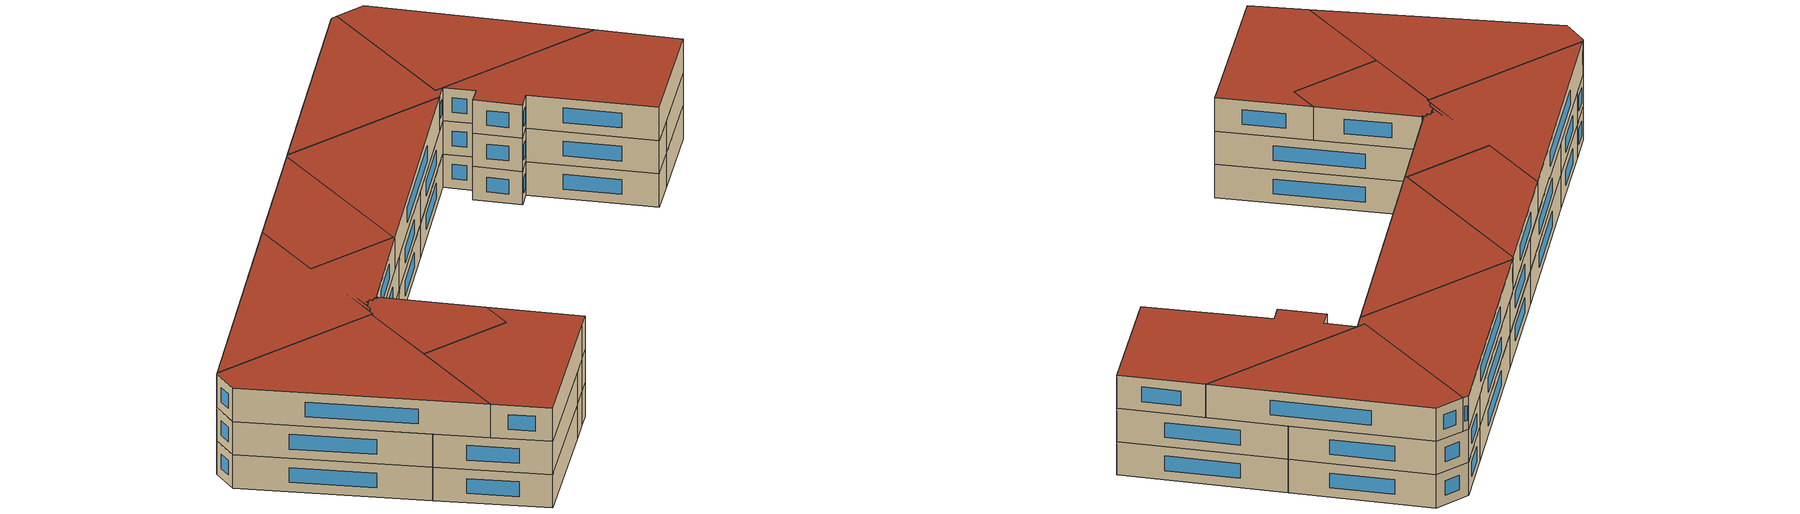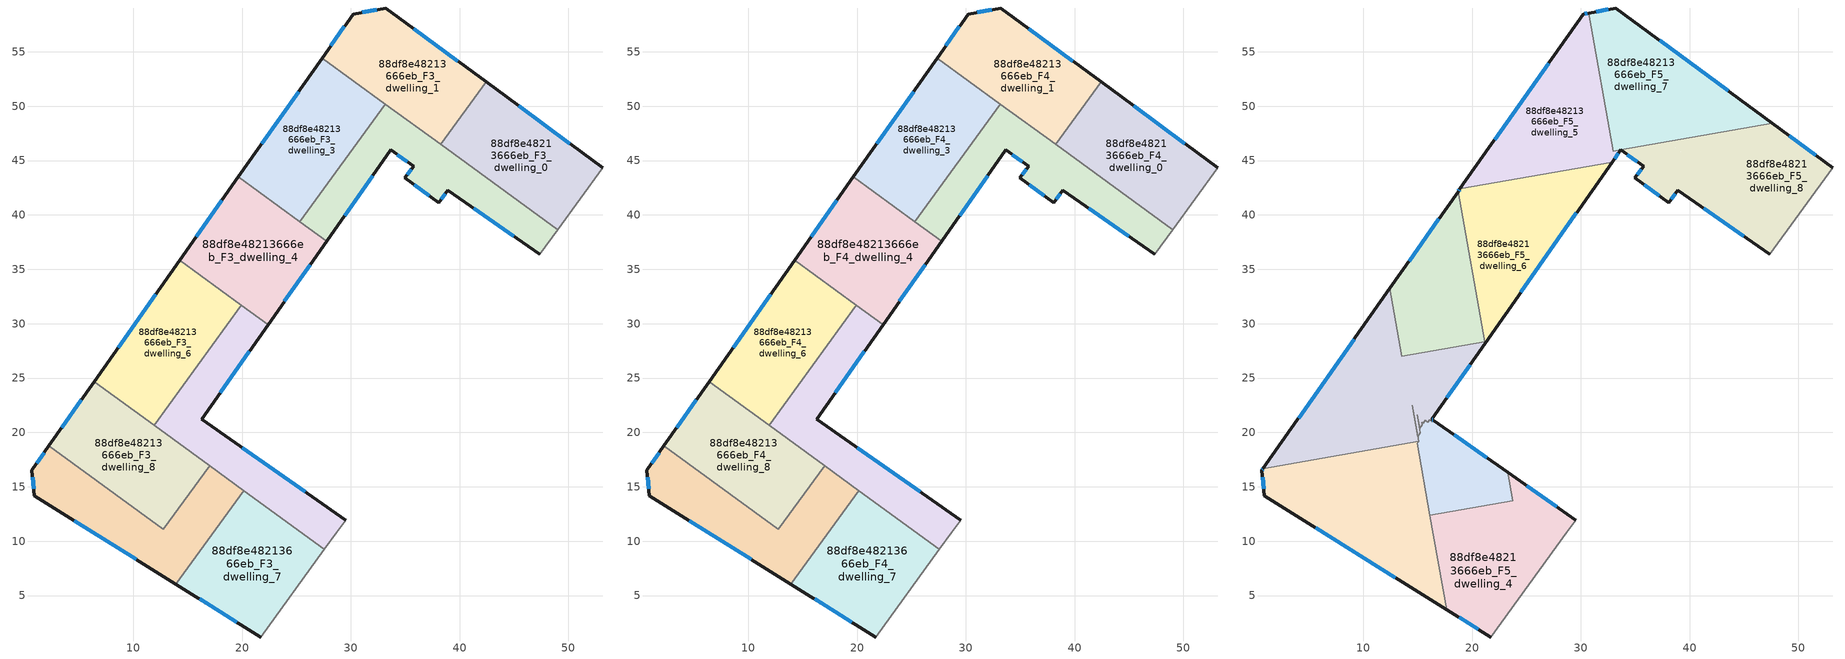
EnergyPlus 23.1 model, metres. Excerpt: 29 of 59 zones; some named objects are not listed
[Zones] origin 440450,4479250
88df8e48213666eb_F3_dwelling_0
 floor to 88df8e48213666eb_F2_dwelling_0 (EU_floor_Construction): 53.15,44.36 49,38.65 38.23,46.49 42.43,52.24 z9
 wall outside (EU_wall_Construction): 53.15,44.36 42.43,52.24 z9:12
 wall to 88df8e48213666eb_F3_dwelling_1 (EU_wall_Construction): 42.43,52.24 38.23,46.49 z9:12
 wall adiabatic (EU_wall_Construction): 49,38.65 53.15,44.36 z9:12
 wall to 88df8e48213666eb_F3_dwelling_2 (EU_wall_Construction): 38.23,46.49 49,38.65 z9:12
 window (EU_Window_Construction): 50.14,46.57 45.44,50.03 z9.84:11.16
88df8e48213666eb_F3_dwelling_1
 floor to 88df8e48213666eb_F2_dwelling_1 (EU_floor_Construction): 42.43,52.24 38.23,46.49 27.34,54.42 30.2,58.48 33.19,59.03 z9
 wall outside (EU_wall_Construction): 42.43,52.24 33.19,59.03 30.2,58.48 27.34,54.42 z9:12
 wall to 88df8e48213666eb_F3_dwelling_3 (EU_wall_Construction): 27.34,54.42 33.14,50.2 z9:12
 wall to 88df8e48213666eb_F3_dwelling_2 (EU_wall_Construction): 33.14,50.2 38.23,46.49 z9:12
 window (EU_Window_Construction): 29.4,57.34 28.15,55.56 / 32.35,58.88 31.04,58.64 / 39.83,54.15 35.79,57.13 z9.84:11.16
88df8e48213666eb_F3_dwelling_2
 floor to 88df8e48213666eb_F2_dwelling_2 (EU_floor_Construction): 49,38.65 47.35,36.39 38.92,42.28 38.08,41.12 34.96,43.41 35.77,44.48 33.64,45.97 27.76,37.59 25.28,39.4 33.14,50.2 z9
 wall outside (EU_wall_Construction): 27.76,37.59 33.64,45.97 35.77,44.48 34.96,43.41 38.08,41.12 38.92,42.28 47.35,36.39 z9:12
 wall to 88df8e48213666eb_F3_dwelling_3 (EU_wall_Construction): 33.14,50.2 25.28,39.4 z9:12
 wall adiabatic (EU_wall_Construction): 47.35,36.39 49,38.65 z9:12
 wall to 88df8e48213666eb_F3_dwelling_4 (EU_wall_Construction): 25.28,39.4 27.76,37.59 z9:12
 window (EU_Window_Construction): 41.29,40.63 44.98,38.04 / 38.31,41.45 38.68,41.96 / 35.84,42.77 37.2,41.77 / 35.54,44.18 35.19,43.71 / 34.24,45.56 35.17,44.9 / 29.41,39.94 31.99,43.62 z9.84:11.16
88df8e48213666eb_F3_dwelling_3
 floor to 88df8e48213666eb_F2_dwelling_3 (EU_floor_Construction): 33.14,50.2 25.28,39.4 19.65,43.5 27.34,54.42 z9
 wall outside (EU_wall_Construction): 27.34,54.42 19.65,43.5 z9:12
 wall to 88df8e48213666eb_F3_dwelling_4 (EU_wall_Construction): 19.65,43.5 25.28,39.4 z9:12
 window (EU_Window_Construction): 25.18,51.35 21.81,46.57 z9.84:11.16
88df8e48213666eb_F3_dwelling_4
 floor to 88df8e48213666eb_F2_dwelling_4 (EU_floor_Construction): 27.76,37.59 22.37,29.89 14.24,35.82 19.65,43.5 z9
 wall outside (EU_wall_Construction): 22.37,29.89 27.76,37.59 / 19.65,43.5 14.24,35.82 z9:12
 wall to 88df8e48213666eb_F3_dwelling_6 (EU_wall_Construction): 14.24,35.82 19.92,31.68 z9:12
 wall to 88df8e48213666eb_F3_dwelling_5 (EU_wall_Construction): 19.92,31.68 22.37,29.89 z9:12
 window (EU_Window_Construction): 23.89,32.06 26.25,35.43 / 18.13,41.34 15.76,37.98 z9.84:11.16
88df8e48213666eb_F3_dwelling_5
 floor to 88df8e48213666eb_F2_dwelling_5 (EU_floor_Construction): 22.37,29.89 16.29,21.21 29.54,11.94 28.71,10.83 27.56,9.25 11.9,20.66 19.92,31.68 z9
 wall outside (EU_wall_Construction): 29.54,11.94 16.29,21.21 22.37,29.89 z9:12
 wall adiabatic (EU_wall_Construction): 27.56,9.25 28.71,10.83 29.54,11.94 z9:12
 wall to 88df8e48213666eb_F3_dwelling_6 (EU_wall_Construction): 19.92,31.68 11.9,20.66 z9:12
 wall to 88df8e48213666eb_F3_dwelling_7 (EU_wall_Construction): 20.15,14.65 27.56,9.25 z9:12
 wall to 88df8e48213666eb_F3_dwelling_9 (EU_wall_Construction): 17,16.94 20.15,14.65 z9:12
 wall to 88df8e48213666eb_F3_dwelling_8 (EU_wall_Construction): 11.9,20.66 17,16.94 z9:12
 window (EU_Window_Construction): 25.82,14.54 20.01,18.61 / 18,23.65 20.66,27.46 z9.84:11.16
88df8e48213666eb_F3_dwelling_6
 floor to 88df8e48213666eb_F2_dwelling_6 (EU_floor_Construction): 19.92,31.68 11.9,20.66 6.39,24.67 14.24,35.82 z9
 wall outside (EU_wall_Construction): 14.24,35.82 6.39,24.67 z9:12
 wall to 88df8e48213666eb_F3_dwelling_8 (EU_wall_Construction): 6.39,24.67 11.9,20.66 z9:12
 window (EU_Window_Construction): 12.03,32.69 8.59,27.8 z9.84:11.16
88df8e48213666eb_F3_dwelling_7
 floor to 88df8e48213666eb_F2_dwelling_7 (EU_floor_Construction): 27.56,9.25 21.7,1.19 13.9,6.06 20.15,14.65 z9
 wall outside (EU_wall_Construction): 13.9,6.06 21.7,1.19 z9:12
 wall to 88df8e48213666eb_F3_dwelling_9 (EU_wall_Construction): 20.15,14.65 13.9,6.06 z9:12
 wall adiabatic (EU_wall_Construction): 21.7,1.19 27.56,9.25 z9:12
 window (EU_Window_Construction): 16.09,4.69 19.51,2.56 z9.84:11.16
88df8e48213666eb_F3_dwelling_8
 floor to 88df8e48213666eb_F2_dwelling_8 (EU_floor_Construction): 17,16.94 12.75,11.11 2.23,18.77 6.39,24.67 z9
 wall outside (EU_wall_Construction): 6.39,24.67 2.23,18.77 z9:12
 wall to 88df8e48213666eb_F3_dwelling_9 (EU_wall_Construction): 2.23,18.77 12.75,11.11 17,16.94 z9:12
 window (EU_Window_Construction): 5.22,23.01 3.39,20.43 z9.84:11.16
88df8e48213666eb_F3_dwelling_9
 floor to 88df8e48213666eb_F2_dwelling_9 (EU_floor_Construction): 17,16.94 20.15,14.65 13.9,6.06 0.9,14.17 0.64,16.52 2.23,18.77 12.75,11.11 z9
 wall outside (EU_wall_Construction): 2.23,18.77 0.64,16.52 0.9,14.17 13.9,6.06 z9:12
 window (EU_Window_Construction): 4.55,11.89 10.24,8.34 / 0.71,15.86 0.82,14.83 / 1.78,18.14 1.09,17.15 z9.84:11.16
88df8e48213666eb_F4_dwelling_0
 floor to 88df8e48213666eb_F3_dwelling_0 (EU_floor_Construction): 53.15,44.36 49,38.65 38.23,46.49 42.43,52.24 z12
 wall outside (EU_wall_Construction): 53.15,44.36 42.43,52.24 z12:15
 wall to 88df8e48213666eb_F4_dwelling_1 (EU_wall_Construction): 42.43,52.24 38.23,46.49 z12:15
 wall adiabatic (EU_wall_Construction): 49,38.65 53.15,44.36 z12:15
 wall to 88df8e48213666eb_F4_dwelling_2 (EU_wall_Construction): 38.23,46.49 49,38.65 z12:15
 window (EU_Window_Construction): 50.14,46.57 45.44,50.03 z12.84:14.16
88df8e48213666eb_F4_dwelling_1
 floor to 88df8e48213666eb_F3_dwelling_1 (EU_floor_Construction): 42.43,52.24 38.23,46.49 27.34,54.42 30.2,58.48 33.19,59.03 z12
 wall outside (EU_wall_Construction): 42.43,52.24 33.19,59.03 30.2,58.48 27.34,54.42 z12:15
 wall to 88df8e48213666eb_F4_dwelling_3 (EU_wall_Construction): 27.34,54.42 33.14,50.2 z12:15
 wall to 88df8e48213666eb_F4_dwelling_2 (EU_wall_Construction): 33.14,50.2 38.23,46.49 z12:15
 window (EU_Window_Construction): 29.4,57.34 28.15,55.56 / 32.35,58.88 31.04,58.64 / 39.83,54.15 35.79,57.13 z12.84:14.16
88df8e48213666eb_F4_dwelling_2
 floor to 88df8e48213666eb_F3_dwelling_2 (EU_floor_Construction): 49,38.65 47.35,36.39 38.92,42.28 38.08,41.12 34.96,43.41 35.77,44.48 33.64,45.97 27.76,37.59 25.28,39.4 33.14,50.2 z12
 wall outside (EU_wall_Construction): 27.76,37.59 33.64,45.97 35.77,44.48 34.96,43.41 38.08,41.12 38.92,42.28 47.35,36.39 z12:15
 wall to 88df8e48213666eb_F4_dwelling_3 (EU_wall_Construction): 33.14,50.2 25.28,39.4 z12:15
 wall adiabatic (EU_wall_Construction): 47.35,36.39 49,38.65 z12:15
 wall to 88df8e48213666eb_F4_dwelling_4 (EU_wall_Construction): 25.28,39.4 27.76,37.59 z12:15
 window (EU_Window_Construction): 41.29,40.63 44.98,38.04 / 38.31,41.45 38.68,41.96 / 35.84,42.77 37.2,41.77 / 35.54,44.18 35.19,43.71 / 34.24,45.56 35.17,44.9 / 29.41,39.94 31.99,43.62 z12.84:14.16
88df8e48213666eb_F4_dwelling_3
 floor to 88df8e48213666eb_F3_dwelling_3 (EU_floor_Construction): 33.14,50.2 25.28,39.4 19.65,43.5 27.34,54.42 z12
 wall outside (EU_wall_Construction): 27.34,54.42 19.65,43.5 z12:15
 wall to 88df8e48213666eb_F4_dwelling_4 (EU_wall_Construction): 19.65,43.5 25.28,39.4 z12:15
 window (EU_Window_Construction): 25.18,51.35 21.81,46.57 z12.84:14.16
88df8e48213666eb_F4_dwelling_4
 floor to 88df8e48213666eb_F3_dwelling_4 (EU_floor_Construction): 27.76,37.59 22.37,29.89 14.24,35.82 19.65,43.5 z12
 wall outside (EU_wall_Construction): 22.37,29.89 27.76,37.59 / 19.65,43.5 14.24,35.82 z12:15
 wall to 88df8e48213666eb_F4_dwelling_6 (EU_wall_Construction): 14.24,35.82 19.92,31.68 z12:15
 wall to 88df8e48213666eb_F4_dwelling_5 (EU_wall_Construction): 19.92,31.68 22.37,29.89 z12:15
 window (EU_Window_Construction): 23.89,32.06 26.25,35.43 / 18.13,41.34 15.76,37.98 z12.84:14.16
 ceiling adiabatic (EU_roof_Construction): 20.65,31.15 18.71,42.16 14.24,35.82 z15
88df8e48213666eb_F4_dwelling_5
 floor to 88df8e48213666eb_F3_dwelling_5 (EU_floor_Construction): 22.37,29.89 16.29,21.21 29.54,11.94 28.71,10.83 27.56,9.25 11.9,20.66 19.92,31.68 z12
 wall outside (EU_wall_Construction): 29.54,11.94 16.29,21.21 22.37,29.89 z12:15
 wall adiabatic (EU_wall_Construction): 27.56,9.25 28.71,10.83 29.54,11.94 z12:15
 wall to 88df8e48213666eb_F4_dwelling_6 (EU_wall_Construction): 19.92,31.68 11.9,20.66 z12:15
 wall to 88df8e48213666eb_F4_dwelling_7 (EU_wall_Construction): 20.15,14.65 27.56,9.25 z12:15
 wall to 88df8e48213666eb_F4_dwelling_9 (EU_wall_Construction): 17,16.94 20.15,14.65 z12:15
 wall to 88df8e48213666eb_F4_dwelling_8 (EU_wall_Construction): 11.9,20.66 17,16.94 z12:15
 window (EU_Window_Construction): 25.82,14.54 20.01,18.61 / 18,23.65 20.66,27.46 z12.84:14.16
88df8e48213666eb_F4_dwelling_6
 floor to 88df8e48213666eb_F3_dwelling_6 (EU_floor_Construction): 19.92,31.68 11.9,20.66 6.39,24.67 14.24,35.82 z12
 wall outside (EU_wall_Construction): 14.24,35.82 6.39,24.67 z12:15
 wall to 88df8e48213666eb_F4_dwelling_8 (EU_wall_Construction): 6.39,24.67 11.9,20.66 z12:15
 window (EU_Window_Construction): 12.03,32.69 8.59,27.8 z12.84:14.16
88df8e48213666eb_F4_dwelling_7
 floor to 88df8e48213666eb_F3_dwelling_7 (EU_floor_Construction): 27.56,9.25 21.7,1.19 13.9,6.06 20.15,14.65 z12
 wall outside (EU_wall_Construction): 13.9,6.06 21.7,1.19 z12:15
 wall to 88df8e48213666eb_F4_dwelling_9 (EU_wall_Construction): 20.15,14.65 13.9,6.06 z12:15
 wall adiabatic (EU_wall_Construction): 21.7,1.19 27.56,9.25 z12:15
 window (EU_Window_Construction): 16.09,4.69 19.51,2.56 z12.84:14.16
88df8e48213666eb_F4_dwelling_8
 floor to 88df8e48213666eb_F3_dwelling_8 (EU_floor_Construction): 17,16.94 12.75,11.11 2.23,18.77 6.39,24.67 z12
 wall outside (EU_wall_Construction): 6.39,24.67 2.23,18.77 z12:15
 wall to 88df8e48213666eb_F4_dwelling_9 (EU_wall_Construction): 2.23,18.77 12.75,11.11 17,16.94 z12:15
 window (EU_Window_Construction): 5.22,23.01 3.39,20.43 z12.84:14.16
88df8e48213666eb_F4_dwelling_9
 floor to 88df8e48213666eb_F3_dwelling_9 (EU_floor_Construction): 17,16.94 20.15,14.65 13.9,6.06 0.9,14.17 0.64,16.52 2.23,18.77 12.75,11.11 z12
 wall outside (EU_wall_Construction): 2.23,18.77 0.64,16.52 0.9,14.17 13.9,6.06 z12:15
 window (EU_Window_Construction): 4.55,11.89 10.24,8.34 / 0.71,15.86 0.82,14.83 / 1.78,18.14 1.09,17.15 z12.84:14.16
88df8e48213666eb_F5_dwelling_0
 floor to 88df8e48213666eb_F4_dwelling_6 (EU_floor_Construction): 12.42,33.24 13.53,27.01 16.97,27.62 11.9,20.66 6.39,24.67 z15
 floor to 88df8e48213666eb_F4_dwelling_5 (EU_floor_Construction): 21.15,28.36 21.18,28.19 16.29,21.21 16.41,21.13 16.33,21 16.08,21.18 15.91,20.93 15.66,21.1 15.49,20.86 15.36,20.95 15.4,20.73 15.16,20.38 14.94,21.61 15.23,19.96 14.99,19.62 14.48,22.5 15.06,19.2 14.12,19.04 11.9,20.66 16.97,27.62 z15
 floor to 88df8e48213666eb_F4_dwelling_9 (EU_floor_Construction): 4.25,17.29 0.75,16.67 2.23,18.77 z15
 floor to 88df8e48213666eb_F4_dwelling_8 (EU_floor_Construction): 14.12,19.04 4.25,17.29 2.23,18.77 6.39,24.67 z15
 wall outside (EU_wall_Construction): 16.41,21.13 16.29,21.21 21.18,28.19 / 12.42,33.24 0.75,16.67 z15:18
 wall to 88df8e48213666eb_F5_dwelling_2 (EU_wall_Construction): 21.15,28.36 13.53,27.01 12.42,33.24 z15:18
 wall to 88df8e48213666eb_F5_dwelling_3 (EU_wall_Construction): 15.16,20.38 15.4,20.73 15.36,20.95 15.49,20.86 15.66,21.1 15.91,20.93 16.08,21.18 16.33,21 16.41,21.13 / 15.16,20.38 14.94,21.61 / 15.06,19.2 14.48,22.5 14.99,19.62 15.23,19.96 14.94,21.61 z15:18
 wall to 88df8e48213666eb_F5_dwelling_1 (EU_wall_Construction): 0.75,16.67 15.06,19.2 z15:18
 wall to 88df8e48213666eb_F5_dwelling_6 (EU_wall_Construction): 21.18,28.19 21.15,28.36 z15:18
 window (EU_Window_Construction): 17.66,23.17 19.8,26.23 / 16.38,21.15 16.32,21.19 / 9.15,28.59 4.03,21.33 z15.84:17.16
 roof outside (EU_roof_Construction): 16.33,21 16.41,21.13 16.29,21.21 21.18,28.19 21.15,28.36 13.53,27.01 12.42,33.24 0.75,16.67 15.06,19.2 14.48,22.5 14.99,19.62 15.23,19.96 14.94,21.61 15.16,20.38 15.4,20.73 15.36,20.95 15.49,20.86 15.66,21.1 15.91,20.93 16.08,21.18 z18
88df8e48213666eb_F5_dwelling_1
 floor to 88df8e48213666eb_F4_dwelling_9 (EU_floor_Construction): 15.64,15.08 16.58,9.75 13.9,6.06 0.9,14.17 0.64,16.52 0.75,16.67 4.25,17.29 12.75,11.11 z15
 floor to 88df8e48213666eb_F4_dwelling_8 (EU_floor_Construction): 15.06,18.36 15.64,15.08 12.75,11.11 4.25,17.29 14.13,19.04 z15
 floor to 88df8e48213666eb_F4_dwelling_7 (EU_floor_Construction): 16.58,9.75 17.65,3.72 13.9,6.06 z15
 floor to 88df8e48213666eb_F4_dwelling_5 (EU_floor_Construction): 15.06,19.2 14.94,19.03 15.06,18.36 14.13,19.04 z15
 wall outside (EU_wall_Construction): 0.75,16.67 0.67,16.55 0.64,16.52 0.9,14.17 17.65,3.72 z15:18
 wall to 88df8e48213666eb_F5_dwelling_3 (EU_wall_Construction): 16.12,12.38 14.94,19.03 14.98,19.09 15.06,19.2 z15:18
 wall to 88df8e48213666eb_F5_dwelling_4 (EU_wall_Construction): 17.65,3.72 16.12,12.38 z15:18
 window (EU_Window_Construction): 5.6,11.23 12.94,6.65 / 0.71,15.86 0.82,14.83 / 0.72,16.64 0.69,16.59 z15.84:17.16
 roof outside (EU_roof_Construction): 17.65,3.72 14.94,19.03 14.98,19.09 15.06,19.2 0.75,16.67 0.67,16.55 0.64,16.52 0.9,14.17 z18
88df8e48213666eb_F5_dwelling_2
 floor to 88df8e48213666eb_F4_dwelling_6 (EU_floor_Construction): 19.92,31.68 16.97,27.62 13.53,27.01 12.42,33.24 14.24,35.82 z15
 floor to 88df8e48213666eb_F4_dwelling_5 (EU_floor_Construction): 20.65,31.15 21.15,28.36 16.97,27.62 19.92,31.68 z15
 floor adiabatic (EU_floor_Construction): 18.71,42.16 20.65,31.15 14.24,35.82 z15
 wall outside (EU_wall_Construction): 18.71,42.16 12.42,33.24 z15:18
 wall to 88df8e48213666eb_F5_dwelling_6 (EU_wall_Construction): 21.15,28.36 18.71,42.16 z15:18
 window (EU_Window_Construction): 16.94,39.65 14.19,35.75 z15.84:17.16
 roof outside (EU_roof_Construction): 21.15,28.36 18.71,42.16 12.42,33.24 13.53,27.01 z18
88df8e48213666eb_F5_dwelling_3
 floor to 88df8e48213666eb_F4_dwelling_9 (EU_floor_Construction): 20.15,14.65 18.85,12.87 16.12,12.38 15.64,15.08 17,16.94 z15
 floor to 88df8e48213666eb_F4_dwelling_7 (EU_floor_Construction): 21.86,13.4 18.85,12.87 20.15,14.65 z15
 floor to 88df8e48213666eb_F4_dwelling_8 (EU_floor_Construction): 17,16.94 15.64,15.08 15.06,18.36 z15
 floor to 88df8e48213666eb_F4_dwelling_5 (EU_floor_Construction): 23.28,16.32 23.73,13.73 21.86,13.4 15.06,18.36 14.94,19.03 15.06,19.2 14.48,22.5 14.99,19.62 15.23,19.96 15.05,20.98 15.16,20.38 15.4,20.73 15.36,20.95 15.49,20.86 15.66,21.1 15.91,20.93 16.08,21.18 16.33,21 16.41,21.13 z15
 wall outside (EU_wall_Construction): 23.28,16.32 16.41,21.13 z15:18
 wall to 88df8e48213666eb_F5_dwelling_4 (EU_wall_Construction): 16.12,12.38 23.73,13.73 23.28,16.32 z15:18
 window (EU_Window_Construction): 21.35,17.67 18.34,19.78 z15.84:17.16
 roof outside (EU_roof_Construction): 23.73,13.73 23.28,16.32 16.41,21.13 16.33,21 16.08,21.18 15.91,20.93 15.66,21.1 15.49,20.86 15.36,20.95 15.4,20.73 15.16,20.38 14.94,21.61 15.23,19.96 14.99,19.62 14.48,22.5 15.06,19.2 14.94,19.03 16.12,12.38 z18
88df8e48213666eb_F5_dwelling_4
 floor to 88df8e48213666eb_F4_dwelling_7 (EU_floor_Construction): 27.56,9.25 21.7,1.19 17.65,3.72 16.58,9.75 18.85,12.87 21.86,13.4 z15
 floor to 88df8e48213666eb_F4_dwelling_5 (EU_floor_Construction): 29.54,11.94 28.71,10.83 27.56,9.25 21.86,13.4 23.73,13.73 23.28,16.32 z15
 floor to 88df8e48213666eb_F4_dwelling_9 (EU_floor_Construction): 18.85,12.87 16.58,9.75 16.12,12.38 z15
 wall outside (EU_wall_Construction): 29.54,11.94 23.28,16.32 / 17.65,3.72 21.7,1.19 z15:18
 wall adiabatic (EU_wall_Construction): 21.7,1.19 28.71,10.83 29.54,11.94 z15:18
 window (EU_Window_Construction): 27.78,13.17 25.03,15.09 / 18.79,3.01 20.56,1.9 z15.84:17.16
 roof outside (EU_roof_Construction): 21.7,1.19 28.71,10.83 29.54,11.94 23.28,16.32 23.73,13.73 16.12,12.38 17.65,3.72 z18
88df8e48213666eb_F5_dwelling_5
 floor to 88df8e48213666eb_F4_dwelling_3 (EU_floor_Construction): 32.04,51 32.37,49.14 28.73,44.14 20.72,42.72 19.65,43.5 27.34,54.42 z15
 floor to 88df8e48213666eb_F4_dwelling_1 (EU_floor_Construction): 30.7,58.57 32.04,51 27.34,54.42 30.2,58.48 z15
 floor to 88df8e48213666eb_F4_dwelling_2 (EU_floor_Construction): 32.37,49.14 32.95,45.85 33.64,45.97 32.87,44.87 28.73,44.14 z15
 floor to 88df8e48213666eb_F4_dwelling_4 (EU_floor_Construction): 20.72,42.72 18.87,42.39 19.65,43.5 z15
 wall outside (EU_wall_Construction): 32.87,44.87 33.64,45.97 / 30.7,58.57 30.2,58.48 18.87,42.39 z15:18
 wall to 88df8e48213666eb_F5_dwelling_6 (EU_wall_Construction): 18.87,42.39 32.87,44.87 z15:18
 wall to 88df8e48213666eb_F5_dwelling_7 (EU_wall_Construction): 33.64,45.97 32.95,45.85 30.7,58.57 z15:18
 window (EU_Window_Construction): 33.08,45.18 33.42,45.66 / 27.02,53.96 22.05,46.91 / 30.56,58.55 30.34,58.51 z15.84:17.16
 roof outside (EU_roof_Construction): 32.87,44.87 33.64,45.97 32.95,45.85 30.7,58.57 30.2,58.48 18.87,42.39 z18
88df8e48213666eb_F5_dwelling_6
 floor to 88df8e48213666eb_F4_dwelling_2 (EU_floor_Construction): 32.87,44.87 27.76,37.59 25.28,39.4 28.73,44.14 z15
 floor to 88df8e48213666eb_F4_dwelling_4 (EU_floor_Construction): 27.76,37.59 22.37,29.89 20.65,31.15 18.71,42.16 18.87,42.39 20.72,42.72 z15
 floor to 88df8e48213666eb_F4_dwelling_3 (EU_floor_Construction): 28.73,44.14 25.28,39.4 20.72,42.72 z15
 floor to 88df8e48213666eb_F4_dwelling_5 (EU_floor_Construction): 22.37,29.89 21.18,28.19 20.65,31.15 z15
 wall outside (EU_wall_Construction): 21.18,28.19 32.87,44.87 / 18.87,42.39 18.71,42.16 z15:18
 window (EU_Window_Construction): 24.46,32.87 29.58,40.19 / 18.83,42.33 18.75,42.22 z15.84:17.16
 roof outside (EU_roof_Construction): 21.18,28.19 32.87,44.87 18.87,42.39 18.71,42.16 z18
88df8e48213666eb_F5_dwelling_7
 floor to 88df8e48213666eb_F4_dwelling_1 (EU_floor_Construction): 42.43,52.24 38.49,46.83 37.9,46.73 32.04,51 30.7,58.57 33.19,59.03 z15
 floor to 88df8e48213666eb_F4_dwelling_0 (EU_floor_Construction): 47.59,48.44 38.49,46.83 42.43,52.24 z15
 floor to 88df8e48213666eb_F4_dwelling_3 (EU_floor_Construction): 33.14,50.2 32.37,49.14 32.04,51 z15
 floor to 88df8e48213666eb_F4_dwelling_2 (EU_floor_Construction): 37.9,46.73 32.95,45.85 32.37,49.14 33.14,50.2 z15
 wall outside (EU_wall_Construction): 47.59,48.44 33.19,59.03 30.7,58.57 z15:18
 wall to 88df8e48213666eb_F5_dwelling_8 (EU_wall_Construction): 33.64,45.97 47.59,48.44 z15:18
 window (EU_Window_Construction): 32.49,58.9 31.4,58.7 / 43.55,51.42 37.24,56.06 z15.84:17.16
 roof outside (EU_roof_Construction): 47.59,48.44 33.19,59.03 30.7,58.57 32.95,45.85 z18
88df8e48213666eb_F5_dwelling_8
 floor to 88df8e48213666eb_F4_dwelling_0 (EU_floor_Construction): 53.15,44.36 49,38.65 38.23,46.49 38.49,46.83 47.59,48.44 z15
 floor to 88df8e48213666eb_F4_dwelling_2 (EU_floor_Construction): 49,38.65 47.35,36.39 38.92,42.28 38.08,41.12 34.96,43.41 35.77,44.48 33.64,45.97 37.9,46.73 z15
 floor to 88df8e48213666eb_F4_dwelling_1 (EU_floor_Construction): 38.49,46.83 38.23,46.49 37.9,46.73 z15
 wall outside (EU_wall_Construction): 33.64,45.97 35.77,44.48 34.96,43.41 38.08,41.12 38.92,42.28 47.35,36.39 / 53.15,44.36 47.59,48.44 z15:18
 wall adiabatic (EU_wall_Construction): 47.35,36.39 53.15,44.36 z15:18
 window (EU_Window_Construction): 35.54,44.18 35.19,43.71 / 34.24,45.56 35.17,44.9 / 51.59,45.5 49.15,47.3 / 41.29,40.63 44.98,38.04 / 38.31,41.45 38.68,41.96 / 35.84,42.77 37.2,41.77 z15.84:17.16
 roof outside (EU_roof_Construction): 47.35,36.39 53.15,44.36 47.59,48.44 33.64,45.97 35.77,44.48 34.96,43.41 38.08,41.12 38.92,42.28 z18
[Building]
EU S2 Campaign: North Axis=0; Terrain=City; Solar Distribution=FullExterior
[Site:Location]
Madrid: Latitude=40.5; Longitude=-3.5; Time Zone=1; Elevation=609
[SizingPeriod:WeatherFileDays]
AnnualSizingPeriod: Begin Month=1; Begin Day of Month=1; End Month=12; End Day of Month=31; Day of Week for Start Day=Monday; Use Weather File Daylight Saving Period=No; Use Weather File Rain and Snow Indicators=No
[MATERIAL]
EU_InternalMass_Material: Roughness=MediumRough; Thickness=0.1; Conductivity=1; Density=1800; Specific Heat=900; Thermal Absorptance=0.9; Solar Absorptance=0.7; Visible Absorptance=0.7
[MATERIAL:NOMASS] Roughness=MediumRough; Thermal Absorptance=0.9; Solar Absorptance=0.7; Visible Absorptance=0.7
Name | Thermal Resistance
EU_wall_NoMass; EU_roof_NoMass | 2.16768
EU_floor_NoMass | 1.14339
[WINDOWMATERIAL:SIMPLEGLAZINGSYSTEM]
EU_Window_SimpleGlazing: UFactor=3.23888; Solar Heat Gain Coefficient=0.85; Visible Transmittance=0.85
[CONSTRUCTION]
EU_wall_Construction: EU_wall_NoMass
EU_roof_Construction: EU_roof_NoMass
EU_floor_Construction: EU_floor_NoMass
EU_Window_Construction: EU_Window_SimpleGlazing
EU_InternalMass_Construction: EU_InternalMass_Material
[ZONE] Type=1; Multiplier=1; Ceiling Height=autocalculate; Floor Area=autocalculate; Part of Total Floor Area=Yes
Name | Volume
88df8e48213666eb_F3_dwelling_0; 88df8e48213666eb_F4_dwelling_0 | 283.245
88df8e48213666eb_F5_dwelling_0 | 400.25
88df8e48213666eb_F3_dwelling_1; 88df8e48213666eb_F4_dwelling_1 | 283.237
88df8e48213666eb_F5_dwelling_1 | 399.774
88df8e48213666eb_F3_dwelling_2; 88df8e48213666eb_F4_dwelling_2 | 283.2
88df8e48213666eb_F5_dwelling_2 | 236.002
88df8e48213666eb_F3_dwelling_3; 88df8e48213666eb_F4_dwelling_3 | 283.214
88df8e48213666eb_F5_dwelling_3 | 143.958
88df8e48213666eb_F3_dwelling_4; 88df8e48213666eb_F4_dwelling_4 | 283.221
88df8e48213666eb_F5_dwelling_4 | 321.688
88df8e48213666eb_F3_dwelling_5; 88df8e48213666eb_F4_dwelling_5 | 283.223
88df8e48213666eb_F5_dwelling_5 | 311.969
88df8e48213666eb_F3_dwelling_6; 88df8e48213666eb_F4_dwelling_6 | 283.23
88df8e48213666eb_F5_dwelling_6 | 311.176
88df8e48213666eb_F3_dwelling_7; 88df8e48213666eb_F4_dwelling_7 | 283.22
88df8e48213666eb_F5_dwelling_7 | 337.651
88df8e48213666eb_F3_dwelling_8; 88df8e48213666eb_F4_dwelling_8 | 283.217
88df8e48213666eb_F5_dwelling_8 | 369.635
88df8e48213666eb_F3_dwelling_9; 88df8e48213666eb_F4_dwelling_9 | 283.194
[INTERNALMASS] Construction=EU_InternalMass_Construction
Name | Zone or ZoneList | Surface Area
88df8e48213666eb_F3_dwelling_0_EU_InternalMass | 88df8e48213666eb_F3_dwelling_0 | 94.415
88df8e48213666eb_F3_dwelling_1_EU_InternalMass | 88df8e48213666eb_F3_dwelling_1 | 94.4129
88df8e48213666eb_F3_dwelling_2_EU_InternalMass | 88df8e48213666eb_F3_dwelling_2 | 94.401
88df8e48213666eb_F3_dwelling_3_EU_InternalMass | 88df8e48213666eb_F3_dwelling_3 | 94.4079
88df8e48213666eb_F3_dwelling_4_EU_InternalMass | 88df8e48213666eb_F3_dwelling_4 | 94.4069
88df8e48213666eb_F3_dwelling_5_EU_InternalMass | 88df8e48213666eb_F3_dwelling_5 | 94.4099
88df8e48213666eb_F3_dwelling_6_EU_InternalMass | 88df8e48213666eb_F3_dwelling_6 | 94.412
88df8e48213666eb_F3_dwelling_7_EU_InternalMass | 88df8e48213666eb_F3_dwelling_7 | 94.4061
88df8e48213666eb_F3_dwelling_8_EU_InternalMass | 88df8e48213666eb_F3_dwelling_8 | 94.4069
88df8e48213666eb_F3_dwelling_9_EU_InternalMass | 88df8e48213666eb_F3_dwelling_9 | 94.3976
88df8e48213666eb_F4_dwelling_0_EU_InternalMass | 88df8e48213666eb_F4_dwelling_0 | 94.415
88df8e48213666eb_F4_dwelling_1_EU_InternalMass | 88df8e48213666eb_F4_dwelling_1 | 94.4129
88df8e48213666eb_F4_dwelling_2_EU_InternalMass | 88df8e48213666eb_F4_dwelling_2 | 94.401
88df8e48213666eb_F4_dwelling_3_EU_InternalMass | 88df8e48213666eb_F4_dwelling_3 | 94.4079
88df8e48213666eb_F4_dwelling_4_EU_InternalMass | 88df8e48213666eb_F4_dwelling_4 | 94.4069
88df8e48213666eb_F4_dwelling_5_EU_InternalMass | 88df8e48213666eb_F4_dwelling_5 | 94.4099
88df8e48213666eb_F4_dwelling_6_EU_InternalMass | 88df8e48213666eb_F4_dwelling_6 | 94.412
88df8e48213666eb_F4_dwelling_7_EU_InternalMass | 88df8e48213666eb_F4_dwelling_7 | 94.4061
88df8e48213666eb_F4_dwelling_8_EU_InternalMass | 88df8e48213666eb_F4_dwelling_8 | 94.4069
88df8e48213666eb_F4_dwelling_9_EU_InternalMass | 88df8e48213666eb_F4_dwelling_9 | 94.3976
88df8e48213666eb_F5_dwelling_0_EU_InternalMass | 88df8e48213666eb_F5_dwelling_0 | 133.414
88df8e48213666eb_F5_dwelling_1_EU_InternalMass | 88df8e48213666eb_F5_dwelling_1 | 133.278
88df8e48213666eb_F5_dwelling_2_EU_InternalMass | 88df8e48213666eb_F5_dwelling_2 | 78.6673
88df8e48213666eb_F5_dwelling_3_EU_InternalMass | 88df8e48213666eb_F5_dwelling_3 | 47.9873
88df8e48213666eb_F5_dwelling_4_EU_InternalMass | 88df8e48213666eb_F5_dwelling_4 | 107.229
88df8e48213666eb_F5_dwelling_5_EU_InternalMass | 88df8e48213666eb_F5_dwelling_5 | 103.989
88df8e48213666eb_F5_dwelling_6_EU_InternalMass | 88df8e48213666eb_F5_dwelling_6 | 103.725
88df8e48213666eb_F5_dwelling_7_EU_InternalMass | 88df8e48213666eb_F5_dwelling_7 | 112.551
88df8e48213666eb_F5_dwelling_8_EU_InternalMass | 88df8e48213666eb_F5_dwelling_8 | 123.212
[OTHEREQUIPMENT] Fuel Type=Electricity; Design Level Calculation Method=Watts/Area; Power per Zone Floor Area=1; Fraction Latent=0; Fraction Radiant=0; Fraction Lost=0; Carbon Dioxide Generation Rate=0; EndUse Subcategory=EU_Step8_InternalGains
Name | Zone or ZoneList or Space or SpaceList | Schedule
EU_Step8_InternalGain_88df8e48213666eb_F3_dwelling_0_f000 | 88df8e48213666eb_F3_dwelling_0 | EU_Step8_GainSchedule_88df8e48213666eb_F3_dwelling_0_f000
EU_Step8_InternalGain_88df8e48213666eb_F3_dwelling_1_f000 | 88df8e48213666eb_F3_dwelling_1 | EU_Step8_GainSchedule_88df8e48213666eb_F3_dwelling_1_f000
EU_Step8_InternalGain_88df8e48213666eb_F3_dwelling_2_f000 | 88df8e48213666eb_F3_dwelling_2 | EU_Step8_GainSchedule_88df8e48213666eb_F3_dwelling_2_f000
EU_Step8_InternalGain_88df8e48213666eb_F3_dwelling_3_f000 | 88df8e48213666eb_F3_dwelling_3 | EU_Step8_GainSchedule_88df8e48213666eb_F3_dwelling_3_f000
EU_Step8_InternalGain_88df8e48213666eb_F3_dwelling_4_f000 | 88df8e48213666eb_F3_dwelling_4 | EU_Step8_GainSchedule_88df8e48213666eb_F3_dwelling_4_f000
EU_Step8_InternalGain_88df8e48213666eb_F3_dwelling_5_f000 | 88df8e48213666eb_F3_dwelling_5 | EU_Step8_GainSchedule_88df8e48213666eb_F3_dwelling_5_f000
EU_Step8_InternalGain_88df8e48213666eb_F3_dwelling_6_f000 | 88df8e48213666eb_F3_dwelling_6 | EU_Step8_GainSchedule_88df8e48213666eb_F3_dwelling_6_f000
EU_Step8_InternalGain_88df8e48213666eb_F3_dwelling_7_f000 | 88df8e48213666eb_F3_dwelling_7 | EU_Step8_GainSchedule_88df8e48213666eb_F3_dwelling_7_f000
EU_Step8_InternalGain_88df8e48213666eb_F3_dwelling_8_f000 | 88df8e48213666eb_F3_dwelling_8 | EU_Step8_GainSchedule_88df8e48213666eb_F3_dwelling_8_f000
EU_Step8_InternalGain_88df8e48213666eb_F3_dwelling_9_f000 | 88df8e48213666eb_F3_dwelling_9 | EU_Step8_GainSchedule_88df8e48213666eb_F3_dwelling_9_f000
EU_Step8_InternalGain_88df8e48213666eb_F4_dwelling_0_f000 | 88df8e48213666eb_F4_dwelling_0 | EU_Step8_GainSchedule_88df8e48213666eb_F4_dwelling_0_f000
EU_Step8_InternalGain_88df8e48213666eb_F4_dwelling_1_f000 | 88df8e48213666eb_F4_dwelling_1 | EU_Step8_GainSchedule_88df8e48213666eb_F4_dwelling_1_f000
EU_Step8_InternalGain_88df8e48213666eb_F4_dwelling_2_f000 | 88df8e48213666eb_F4_dwelling_2 | EU_Step8_GainSchedule_88df8e48213666eb_F4_dwelling_2_f000
EU_Step8_InternalGain_88df8e48213666eb_F4_dwelling_3_f000 | 88df8e48213666eb_F4_dwelling_3 | EU_Step8_GainSchedule_88df8e48213666eb_F4_dwelling_3_f000
EU_Step8_InternalGain_88df8e48213666eb_F4_dwelling_4_f000 | 88df8e48213666eb_F4_dwelling_4 | EU_Step8_GainSchedule_88df8e48213666eb_F4_dwelling_4_f000
EU_Step8_InternalGain_88df8e48213666eb_F4_dwelling_5_f000 | 88df8e48213666eb_F4_dwelling_5 | EU_Step8_GainSchedule_88df8e48213666eb_F4_dwelling_5_f000
EU_Step8_InternalGain_88df8e48213666eb_F4_dwelling_6_f000 | 88df8e48213666eb_F4_dwelling_6 | EU_Step8_GainSchedule_88df8e48213666eb_F4_dwelling_6_f000
EU_Step8_InternalGain_88df8e48213666eb_F4_dwelling_7_f000 | 88df8e48213666eb_F4_dwelling_7 | EU_Step8_GainSchedule_88df8e48213666eb_F4_dwelling_7_f000
EU_Step8_InternalGain_88df8e48213666eb_F4_dwelling_8_f000 | 88df8e48213666eb_F4_dwelling_8 | EU_Step8_GainSchedule_88df8e48213666eb_F4_dwelling_8_f000
EU_Step8_InternalGain_88df8e48213666eb_F4_dwelling_9_f000 | 88df8e48213666eb_F4_dwelling_9 | EU_Step8_GainSchedule_88df8e48213666eb_F4_dwelling_9_f000
EU_Step8_InternalGain_88df8e48213666eb_F5_dwelling_0_f000 | 88df8e48213666eb_F5_dwelling_0 | EU_Step8_GainSchedule_88df8e48213666eb_F5_dwelling_0_f000
EU_Step8_InternalGain_88df8e48213666eb_F5_dwelling_1_f000 | 88df8e48213666eb_F5_dwelling_1 | EU_Step8_GainSchedule_88df8e48213666eb_F5_dwelling_1_f000
EU_Step8_InternalGain_88df8e48213666eb_F5_dwelling_2_f000 | 88df8e48213666eb_F5_dwelling_2 | EU_Step8_GainSchedule_88df8e48213666eb_F5_dwelling_2_f000
EU_Step8_InternalGain_88df8e48213666eb_F5_dwelling_3_f000 | 88df8e48213666eb_F5_dwelling_3 | EU_Step8_GainSchedule_88df8e48213666eb_F5_dwelling_3_f000
EU_Step8_InternalGain_88df8e48213666eb_F5_dwelling_4_f000 | 88df8e48213666eb_F5_dwelling_4 | EU_Step8_GainSchedule_88df8e48213666eb_F5_dwelling_4_f000
EU_Step8_InternalGain_88df8e48213666eb_F5_dwelling_5_f000 | 88df8e48213666eb_F5_dwelling_5 | EU_Step8_GainSchedule_88df8e48213666eb_F5_dwelling_5_f000
EU_Step8_InternalGain_88df8e48213666eb_F5_dwelling_6_f000 | 88df8e48213666eb_F5_dwelling_6 | EU_Step8_GainSchedule_88df8e48213666eb_F5_dwelling_6_f000
EU_Step8_InternalGain_88df8e48213666eb_F5_dwelling_7_f000 | 88df8e48213666eb_F5_dwelling_7 | EU_Step8_GainSchedule_88df8e48213666eb_F5_dwelling_7_f000
EU_Step8_InternalGain_88df8e48213666eb_F5_dwelling_8_f000 | 88df8e48213666eb_F5_dwelling_8 | EU_Step8_GainSchedule_88df8e48213666eb_F5_dwelling_8_f000
[ZONEVENTILATION:DESIGNFLOWRATE] Schedule=EU_AlwaysOn; Design Flow Rate Calculation Method=AirChanges/Hour; Air Changes per Hour=0.480546; Ventilation Type=Natural; Fan Pressure Rise=0; Fan Total Efficiency=1; Constant Term Coefficient=1; Temperature Term Coefficient=0; Velocity Term Coefficient=0; Velocity Squared Term Coefficient=0; Minimum Indoor Temperature=-100; Maximum Indoor Temperature=100; Delta Temperature=-100; Minimum Outdoor Temperature=-100; Maximum Outdoor Temperature=100; Maximum Wind Speed=40
Name | Zone or ZoneList or Space or SpaceList
EU_ConstantAir_88df8e48213666eb_F3_dwelling_0 | 88df8e48213666eb_F3_dwelling_0
EU_ConstantAir_88df8e48213666eb_F3_dwelling_1 | 88df8e48213666eb_F3_dwelling_1
EU_ConstantAir_88df8e48213666eb_F3_dwelling_2 | 88df8e48213666eb_F3_dwelling_2
EU_ConstantAir_88df8e48213666eb_F3_dwelling_3 | 88df8e48213666eb_F3_dwelling_3
EU_ConstantAir_88df8e48213666eb_F3_dwelling_4 | 88df8e48213666eb_F3_dwelling_4
EU_ConstantAir_88df8e48213666eb_F3_dwelling_5 | 88df8e48213666eb_F3_dwelling_5
EU_ConstantAir_88df8e48213666eb_F3_dwelling_6 | 88df8e48213666eb_F3_dwelling_6
EU_ConstantAir_88df8e48213666eb_F3_dwelling_7 | 88df8e48213666eb_F3_dwelling_7
EU_ConstantAir_88df8e48213666eb_F3_dwelling_8 | 88df8e48213666eb_F3_dwelling_8
EU_ConstantAir_88df8e48213666eb_F3_dwelling_9 | 88df8e48213666eb_F3_dwelling_9
EU_ConstantAir_88df8e48213666eb_F4_dwelling_0 | 88df8e48213666eb_F4_dwelling_0
EU_ConstantAir_88df8e48213666eb_F4_dwelling_1 | 88df8e48213666eb_F4_dwelling_1
EU_ConstantAir_88df8e48213666eb_F4_dwelling_2 | 88df8e48213666eb_F4_dwelling_2
EU_ConstantAir_88df8e48213666eb_F4_dwelling_3 | 88df8e48213666eb_F4_dwelling_3
EU_ConstantAir_88df8e48213666eb_F4_dwelling_4 | 88df8e48213666eb_F4_dwelling_4
EU_ConstantAir_88df8e48213666eb_F4_dwelling_5 | 88df8e48213666eb_F4_dwelling_5
EU_ConstantAir_88df8e48213666eb_F4_dwelling_6 | 88df8e48213666eb_F4_dwelling_6
EU_ConstantAir_88df8e48213666eb_F4_dwelling_7 | 88df8e48213666eb_F4_dwelling_7
EU_ConstantAir_88df8e48213666eb_F4_dwelling_8 | 88df8e48213666eb_F4_dwelling_8
EU_ConstantAir_88df8e48213666eb_F4_dwelling_9 | 88df8e48213666eb_F4_dwelling_9
EU_ConstantAir_88df8e48213666eb_F5_dwelling_0 | 88df8e48213666eb_F5_dwelling_0
EU_ConstantAir_88df8e48213666eb_F5_dwelling_1 | 88df8e48213666eb_F5_dwelling_1
EU_ConstantAir_88df8e48213666eb_F5_dwelling_2 | 88df8e48213666eb_F5_dwelling_2
EU_ConstantAir_88df8e48213666eb_F5_dwelling_3 | 88df8e48213666eb_F5_dwelling_3
EU_ConstantAir_88df8e48213666eb_F5_dwelling_4 | 88df8e48213666eb_F5_dwelling_4
EU_ConstantAir_88df8e48213666eb_F5_dwelling_5 | 88df8e48213666eb_F5_dwelling_5
EU_ConstantAir_88df8e48213666eb_F5_dwelling_6 | 88df8e48213666eb_F5_dwelling_6
EU_ConstantAir_88df8e48213666eb_F5_dwelling_7 | 88df8e48213666eb_F5_dwelling_7
EU_ConstantAir_88df8e48213666eb_F5_dwelling_8 | 88df8e48213666eb_F5_dwelling_8
[HVACTEMPLATE:ZONE:IDEALLOADSAIRSYSTEM] System Availability Schedule=EU_AlwaysOn; Maximum Heating Supply Air Temperature=50; Minimum Cooling Supply Air Temperature=13; Maximum Heating Supply Air Humidity Ratio=0.0156; Minimum Cooling Supply Air Humidity Ratio=0.0077; Heating Limit=NoLimit; Cooling Limit=NoLimit; Heating Availability Schedule=EU_AlwaysOn; Cooling Availability Schedule=EU_CoolingOff; Dehumidification Control Type=ConstantSensibleHeatRatio; Cooling Sensible Heat Ratio=0.7; Dehumidification Setpoint=60; Humidification Control Type=None; Humidification Setpoint=30; Outdoor Air Method=None; Outdoor Air Flow Rate per Person=0.00944; Outdoor Air Flow Rate per Zone Floor Area=0; Outdoor Air Flow Rate per Zone=0; Demand Controlled Ventilation Type=None; Outdoor Air Economizer Type=NoEconomizer; Heat Recovery Type=None; Sensible Heat Recovery Effectiveness=0.7; Latent Heat Recovery Effectiveness=0.65
Name | Template Thermostat
88df8e48213666eb_F3_dwelling_0 | EU_HeatOnly_88df8e48213666eb_F3_dwelling_0
88df8e48213666eb_F3_dwelling_1 | EU_HeatOnly_88df8e48213666eb_F3_dwelling_1
88df8e48213666eb_F3_dwelling_2 | EU_HeatOnly_88df8e48213666eb_F3_dwelling_2
88df8e48213666eb_F3_dwelling_3 | EU_HeatOnly_88df8e48213666eb_F3_dwelling_3
88df8e48213666eb_F3_dwelling_4 | EU_HeatOnly_88df8e48213666eb_F3_dwelling_4
88df8e48213666eb_F3_dwelling_5 | EU_HeatOnly_88df8e48213666eb_F3_dwelling_5
88df8e48213666eb_F3_dwelling_6 | EU_HeatOnly_88df8e48213666eb_F3_dwelling_6
88df8e48213666eb_F3_dwelling_7 | EU_HeatOnly_88df8e48213666eb_F3_dwelling_7
88df8e48213666eb_F3_dwelling_8 | EU_HeatOnly_88df8e48213666eb_F3_dwelling_8
88df8e48213666eb_F3_dwelling_9 | EU_HeatOnly_88df8e48213666eb_F3_dwelling_9
88df8e48213666eb_F4_dwelling_0 | EU_HeatOnly_88df8e48213666eb_F4_dwelling_0
88df8e48213666eb_F4_dwelling_1 | EU_HeatOnly_88df8e48213666eb_F4_dwelling_1
88df8e48213666eb_F4_dwelling_2 | EU_HeatOnly_88df8e48213666eb_F4_dwelling_2
88df8e48213666eb_F4_dwelling_3 | EU_HeatOnly_88df8e48213666eb_F4_dwelling_3
88df8e48213666eb_F4_dwelling_4 | EU_HeatOnly_88df8e48213666eb_F4_dwelling_4
88df8e48213666eb_F4_dwelling_5 | EU_HeatOnly_88df8e48213666eb_F4_dwelling_5
88df8e48213666eb_F4_dwelling_6 | EU_HeatOnly_88df8e48213666eb_F4_dwelling_6
88df8e48213666eb_F4_dwelling_7 | EU_HeatOnly_88df8e48213666eb_F4_dwelling_7
88df8e48213666eb_F4_dwelling_8 | EU_HeatOnly_88df8e48213666eb_F4_dwelling_8
88df8e48213666eb_F4_dwelling_9 | EU_HeatOnly_88df8e48213666eb_F4_dwelling_9
88df8e48213666eb_F5_dwelling_0 | EU_HeatOnly_88df8e48213666eb_F5_dwelling_0
88df8e48213666eb_F5_dwelling_1 | EU_HeatOnly_88df8e48213666eb_F5_dwelling_1
88df8e48213666eb_F5_dwelling_2 | EU_HeatOnly_88df8e48213666eb_F5_dwelling_2
88df8e48213666eb_F5_dwelling_3 | EU_HeatOnly_88df8e48213666eb_F5_dwelling_3
88df8e48213666eb_F5_dwelling_4 | EU_HeatOnly_88df8e48213666eb_F5_dwelling_4
88df8e48213666eb_F5_dwelling_5 | EU_HeatOnly_88df8e48213666eb_F5_dwelling_5
88df8e48213666eb_F5_dwelling_6 | EU_HeatOnly_88df8e48213666eb_F5_dwelling_6
88df8e48213666eb_F5_dwelling_7 | EU_HeatOnly_88df8e48213666eb_F5_dwelling_7
88df8e48213666eb_F5_dwelling_8 | EU_HeatOnly_88df8e48213666eb_F5_dwelling_8
[SIZING:ZONE] Zone Cooling Design Supply Air Temperature Input Method=SupplyAirTemperature; Zone Cooling Design Supply Air Temperature=13; Zone Heating Design Supply Air Temperature Input Method=SupplyAirTemperature; Zone Heating Design Supply Air Temperature=50; Zone Cooling Design Supply Air Humidity Ratio=0.008; Zone Heating Design Supply Air Humidity Ratio=0.008; Cooling Design Air Flow Method=DesignDay; Cooling Design Air Flow Rate=0; Cooling Minimum Air Flow per Zone Floor Area=0.000762; Cooling Minimum Air Flow=0; Cooling Minimum Air Flow Fraction=0.2; Heating Design Air Flow Method=DesignDay; Heating Design Air Flow Rate=0; Heating Maximum Air Flow per Zone Floor Area=0.002032; Heating Maximum Air Flow=0.141576; Heating Maximum Air Flow Fraction=0.3; Account for Dedicated Outdoor Air System=No; Dedicated Outdoor Air System Control Strategy=NeutralSupplyAir; Dedicated Outdoor Air Low Setpoint Temperature for Design=autosize; Dedicated Outdoor Air High Setpoint Temperature for Design=autosize; Zone Load Sizing Method=Sensible Load Only No Latent Load; Zone Latent Cooling Design Supply Air Humidity Ratio Input Method=HumidityRatioDifference; Zone Cooling Design Supply Air Humidity Ratio Difference=0.005; Zone Latent Heating Design Supply Air Humidity Ratio Input Method=HumidityRatioDifference; Zone Humidification Design Supply Air Humidity Ratio Difference=0.005
88df8e48213666eb_F3_dwelling_0; 88df8e48213666eb_F3_dwelling_1; 88df8e48213666eb_F3_dwelling_2; 88df8e48213666eb_F3_dwelling_3; 88df8e48213666eb_F3_dwelling_4; 88df8e48213666eb_F3_dwelling_5; 88df8e48213666eb_F3_dwelling_6; 88df8e48213666eb_F3_dwelling_7; 88df8e48213666eb_F3_dwelling_8; 88df8e48213666eb_F3_dwelling_9; 88df8e48213666eb_F4_dwelling_0; 88df8e48213666eb_F4_dwelling_1; 88df8e48213666eb_F4_dwelling_2; 88df8e48213666eb_F4_dwelling_3; 88df8e48213666eb_F4_dwelling_4; 88df8e48213666eb_F4_dwelling_5; 88df8e48213666eb_F4_dwelling_6; 88df8e48213666eb_F4_dwelling_7; 88df8e48213666eb_F4_dwelling_8; 88df8e48213666eb_F4_dwelling_9; 88df8e48213666eb_F5_dwelling_0; 88df8e48213666eb_F5_dwelling_1; 88df8e48213666eb_F5_dwelling_2; 88df8e48213666eb_F5_dwelling_3; 88df8e48213666eb_F5_dwelling_4; 88df8e48213666eb_F5_dwelling_5; 88df8e48213666eb_F5_dwelling_6; 88df8e48213666eb_F5_dwelling_7; 88df8e48213666eb_F5_dwelling_8
[SCHEDULE:CONSTANT]
Name | Hourly Value
EU_AlwaysOn | 1
EU_CoolingOff | 0
[SCHEDULE:FILE] Column Number=1; Rows to Skip at Top=0; Number of Hours of Data=8760; Column Separator=Comma; Interpolate to Timestep=No; Minutes per Item=60; Adjust Schedule for Daylight Savings=Yes
Name | File
EU_Step8_GainSchedule_88df8e48213666eb_F3_dwelling_0_f000 | ../../schedules/88df8e48213666eb/88df8e48213666eb_F3_dwelling_0_f000_gain.csv
EU_Step8_GainSchedule_88df8e48213666eb_F3_dwelling_1_f000 | ../../schedules/88df8e48213666eb/88df8e48213666eb_F3_dwelling_1_f000_gain.csv
EU_Step8_GainSchedule_88df8e48213666eb_F3_dwelling_2_f000 | ../../schedules/88df8e48213666eb/88df8e48213666eb_F3_dwelling_2_f000_gain.csv
EU_Step8_GainSchedule_88df8e48213666eb_F3_dwelling_3_f000 | ../../schedules/88df8e48213666eb/88df8e48213666eb_F3_dwelling_3_f000_gain.csv
EU_Step8_GainSchedule_88df8e48213666eb_F3_dwelling_4_f000 | ../../schedules/88df8e48213666eb/88df8e48213666eb_F3_dwelling_4_f000_gain.csv
EU_Step8_GainSchedule_88df8e48213666eb_F3_dwelling_5_f000 | ../../schedules/88df8e48213666eb/88df8e48213666eb_F3_dwelling_5_f000_gain.csv
EU_Step8_GainSchedule_88df8e48213666eb_F3_dwelling_6_f000 | ../../schedules/88df8e48213666eb/88df8e48213666eb_F3_dwelling_6_f000_gain.csv
EU_Step8_GainSchedule_88df8e48213666eb_F3_dwelling_7_f000 | ../../schedules/88df8e48213666eb/88df8e48213666eb_F3_dwelling_7_f000_gain.csv
EU_Step8_GainSchedule_88df8e48213666eb_F3_dwelling_8_f000 | ../../schedules/88df8e48213666eb/88df8e48213666eb_F3_dwelling_8_f000_gain.csv
EU_Step8_GainSchedule_88df8e48213666eb_F3_dwelling_9_f000 | ../../schedules/88df8e48213666eb/88df8e48213666eb_F3_dwelling_9_f000_gain.csv
EU_Step8_GainSchedule_88df8e48213666eb_F4_dwelling_0_f000 | ../../schedules/88df8e48213666eb/88df8e48213666eb_F4_dwelling_0_f000_gain.csv
EU_Step8_GainSchedule_88df8e48213666eb_F4_dwelling_1_f000 | ../../schedules/88df8e48213666eb/88df8e48213666eb_F4_dwelling_1_f000_gain.csv
EU_Step8_GainSchedule_88df8e48213666eb_F4_dwelling_2_f000 | ../../schedules/88df8e48213666eb/88df8e48213666eb_F4_dwelling_2_f000_gain.csv
EU_Step8_GainSchedule_88df8e48213666eb_F4_dwelling_3_f000 | ../../schedules/88df8e48213666eb/88df8e48213666eb_F4_dwelling_3_f000_gain.csv
EU_Step8_GainSchedule_88df8e48213666eb_F4_dwelling_4_f000 | ../../schedules/88df8e48213666eb/88df8e48213666eb_F4_dwelling_4_f000_gain.csv
EU_Step8_GainSchedule_88df8e48213666eb_F4_dwelling_5_f000 | ../../schedules/88df8e48213666eb/88df8e48213666eb_F4_dwelling_5_f000_gain.csv
EU_Step8_GainSchedule_88df8e48213666eb_F4_dwelling_6_f000 | ../../schedules/88df8e48213666eb/88df8e48213666eb_F4_dwelling_6_f000_gain.csv
EU_Step8_GainSchedule_88df8e48213666eb_F4_dwelling_7_f000 | ../../schedules/88df8e48213666eb/88df8e48213666eb_F4_dwelling_7_f000_gain.csv
EU_Step8_GainSchedule_88df8e48213666eb_F4_dwelling_8_f000 | ../../schedules/88df8e48213666eb/88df8e48213666eb_F4_dwelling_8_f000_gain.csv
EU_Step8_GainSchedule_88df8e48213666eb_F4_dwelling_9_f000 | ../../schedules/88df8e48213666eb/88df8e48213666eb_F4_dwelling_9_f000_gain.csv
EU_Step8_GainSchedule_88df8e48213666eb_F5_dwelling_0_f000 | ../../schedules/88df8e48213666eb/88df8e48213666eb_F5_dwelling_0_f000_gain.csv
EU_Step8_GainSchedule_88df8e48213666eb_F5_dwelling_1_f000 | ../../schedules/88df8e48213666eb/88df8e48213666eb_F5_dwelling_1_f000_gain.csv
EU_Step8_GainSchedule_88df8e48213666eb_F5_dwelling_2_f000 | ../../schedules/88df8e48213666eb/88df8e48213666eb_F5_dwelling_2_f000_gain.csv
EU_Step8_GainSchedule_88df8e48213666eb_F5_dwelling_3_f000 | ../../schedules/88df8e48213666eb/88df8e48213666eb_F5_dwelling_3_f000_gain.csv
EU_Step8_GainSchedule_88df8e48213666eb_F5_dwelling_4_f000 | ../../schedules/88df8e48213666eb/88df8e48213666eb_F5_dwelling_4_f000_gain.csv
EU_Step8_GainSchedule_88df8e48213666eb_F5_dwelling_5_f000 | ../../schedules/88df8e48213666eb/88df8e48213666eb_F5_dwelling_5_f000_gain.csv
EU_Step8_GainSchedule_88df8e48213666eb_F5_dwelling_6_f000 | ../../schedules/88df8e48213666eb/88df8e48213666eb_F5_dwelling_6_f000_gain.csv
EU_Step8_GainSchedule_88df8e48213666eb_F5_dwelling_7_f000 | ../../schedules/88df8e48213666eb/88df8e48213666eb_F5_dwelling_7_f000_gain.csv
EU_Step8_GainSchedule_88df8e48213666eb_F5_dwelling_8_f000 | ../../schedules/88df8e48213666eb/88df8e48213666eb_F5_dwelling_8_f000_gain.csv
